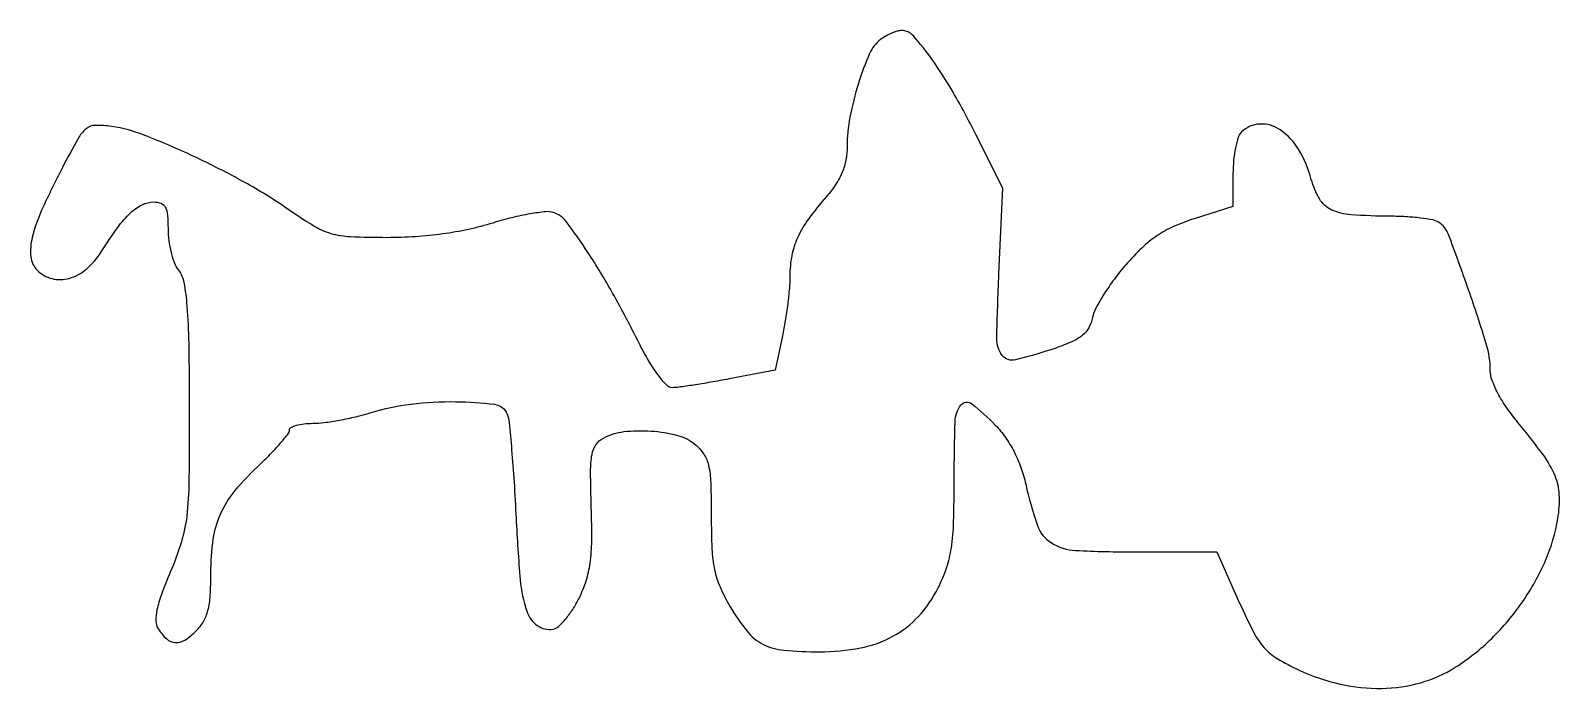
# Model space of a CAD drawing. Extents: x 1 to 215, y 0 to 92.
import ezdxf

# ---------------------------------------------------------------- set-up
doc = ezdxf.new("R2010")
doc.units = 0

msp = doc.modelspace()

# ---------------------------------------------------------------- linework, layer by layer
msp.add_lwpolyline([(119.705939, 90.75, 0.131153), (118.161019, 88.796951, 0.026111), (116.595182, 84.588769, 0.028502), (115.406735, 79.87591, 0.046814), (115.010824, 75.784796, -0.044019), (114.838237, 73.89127, -0.052425), (114.336522, 72.170055, -0.049228), (113.456385, 70.50702, -0.032533), (112.14665, 68.784796, 0.020908), (109.608102, 65.602969, 0.050001), (108.078491, 63.002408, 0.060873), (107.271329, 60.484098, 0.047179), (107, 57.614963, -0.021353), (106.927887, 55.927157, -0.009513), (106.695853, 53.71323, -0.009397), (106.361166, 51.376233, -0.012556), (105.964605, 49.27056), (104.929209, 44.442678), (98.490884, 43.221339, -0.003939), (95.914918, 42.753675, -0.004821), (93.499701, 42.358768, -0.00405), (91.465284, 42.063079, -0.034072), (90.540675, 42, -0.210366), (89.768586, 42.339884, -0.025598), (88.561725, 43.801433, -0.026305), (87.226066, 45.811644, -0.01732), (85.896442, 48.25, 0.010974), (82.209391, 55.220562, 0.017922), (78.747121, 60.940288, 0.016149), (75.720182, 65.248584, 0.155923), (73.918407, 66.525897, 0.103933), (72.827129, 66.635621, 0.016249), (70.671819, 66.333196, 0.017478), (68.117974, 65.797261, 0.014443), (65.438109, 65.053599, -0.021491), (62.030616, 64.159534, -0.018945), (58.412874, 63.517139, -0.018205), (54.609342, 63.129963, -0.016301), (50.644665, 63.001307, -0.010759), (45.514905, 63.112524, -0.060141), (42.807384, 63.558725, -0.066264), (40.399627, 64.621869, -0.014663), (36.613246, 67.088875, 0.025602), (30.738272, 70.736211, 0.01656), (23.605253, 74.371055, 0.015918), (16.741249, 77.324481, 0.05573), (12.097619, 78.575475, 0.043094), (9.829231, 78.724658, 0.170899), (8.541134, 78.241297, 0.091208), (7.410136, 76.874751, 0.007616), (5.221538, 72.812926, 0.012703), (2.355913, 66.934502, 0.046914), (1.001783, 63.037391, 0.084254), (0.805454, 60.336019, 0.17419), (1.695887, 58.44697, 0.135312), (3.772196, 57.268039, 0.132035), (6.180412, 57.30449, 0.10947), (8.595016, 58.610327, 0.073217), (10.652298, 61, -0.01452), (12.958411, 64.417167, -0.046768), (14.756855, 66.483642, -0.07437), (16.363783, 67.613232, -0.116583), (18, 68, -0.092141), (19.015011, 67.81135, -0.181906), (19.618727, 67.273891, -0.102142), (19.922617, 66.216847, -0.019093), (20, 64.19113, 0.033704), (20.108022, 62.59044, 0.028816), (20.431283, 60.930908, 0.029849), (20.904069, 59.453316, 0.069664), (21.468197, 58.44113, -0.11856), (22.217378, 56.724655, -0.024091), (22.642053, 53.40801, -0.015665), (22.890034, 48.229727, -0.003621), (22.971071, 39.5, -0.003223), (22.924357, 28.896784, -0.025624), (22.620376, 24.007149, -0.046578), (21.865706, 20.40314, -0.025485), (20.314667, 16.160146, 0.01181), (19.082121, 13.054458, 0.036394), (18.454895, 10.884882, 0.056512), (18.304663, 9.320966, 0.137255), (18.633236, 8.219665, 0.067695), (19.811718, 6.814632, 0.172825), (21.02081, 6.30996, 0.157312), (22.356524, 6.663745, 0.053654), (23.9375, 7.9375, 0.066519), (24.955155, 9.269081, 0.067789), (25.579536, 10.812828, 0.047214), (25.905134, 12.901883, 0.015065), (26, 16.04966, -0.03485), (26.331834, 20.804696, -0.071539), (27.369349, 24.383371, -0.068438), (29.408214, 27.623319, -0.029596), (32.917852, 31.334332, 0.011083), (34.48164, 32.869826, 0.015611), (35.800869, 34.311306, 0.011763), (36.816399, 35.550812, 0.167253), (37, 36.084332, -0.278993), (37.214217, 36.43836, -0.051242), (37.954687, 36.734202, -0.041984), (39.004668, 36.940263, -0.026641), (40.25, 37.010824, 0.031836), (41.837694, 37.117331, 0.012797), (43.987311, 37.455914, 0.012602), (46.291333, 37.939826, 0.01558), (48.408931, 38.510824, -0.043182), (54.000751, 39.692311, -0.033138), (60.237765, 40.039846, -0.028267), (65.69186, 39.673293, -0.276964), (67.434772, 38.309386, -0.066404), (67.716479, 37.126484, -0.003658), (68.07416, 33.327014, -0.005615), (68.416858, 28.785495, -0.004072), (68.700402, 23.722173, 0.009598), (69.280032, 15.082912, 0.058914), (70.182215, 10.71933, 0.156773), (71.662683, 8.69983, 0.205138), (73.871378, 8.200051, 0.138966), (74.629803, 8.574203, 0.033866), (75.609092, 9.58689, 0.03212), (76.614698, 10.946843, 0.027218), (77.5, 12.5, 0.03837), (78.498129, 14.949471, 0.043843), (79.056548, 17.416389, 0.03171), (79.279661, 20.527965, 0.009946), (79.224937, 25.201403, -0.005879), (79.124404, 30.267037, -0.044815), (79.318278, 32.641014, -0.105763), (79.868217, 34.010726, -0.122319), (80.909195, 34.951403, -0.094339), (83.759977, 35.843496, -0.046218), (87.578854, 35.930526, -0.046315), (91.284536, 35.32433, -0.110586), (93.75, 34.056438, -0.074161), (94.960209, 32.69724, -0.089976), (95.623585, 31.128026, -0.047437), (95.927315, 28.724212, -0.007721), (96, 24.017777, 0.011168), (96.102464, 19.430827, 0.039838), (96.466234, 16.519409, 0.051818), (97.229289, 14.116468, 0.029776), (98.608402, 11.405239, 0.035189), (101.009397, 7.899023, 0.107907), (103.226481, 6.087649, 0.094866), (106.163554, 5.24029, 0.023584), (111.184259, 5.01645, 0.046989), (116.86601, 5.566526, 0.076373), (121.422887, 7.193206, 0.083656), (124.995787, 9.979037, 0.068656), (127.75, 13.966006, 0.035907), (128.929988, 16.791164, 0.044364), (129.594556, 19.564488, 0.02946), (129.913618, 23.196548, 0.00718), (130, 29.21189, -0.007663), (130.123715, 37.283795, -0.156474), (130.92981, 39.554771, -0.419346), (132.440475, 39.744806, -0.033379), (135.748531, 36.75, -0.03916), (137.160995, 35.03877, -0.033992), (138.364775, 33.047776, -0.032928), (139.322383, 30.844593, -0.031408), (140.000104, 28.5, 0.029141), (141.650372, 22.692374, 0.17233), (143.598439, 20.265709, 0.126083), (146.963931, 19.216463, 0.012844), (155.389166, 19), (166.732226, 19), (169.887095, 11.944274, 0.012753), (171.890913, 7.753048, 0.063109), (173.359222, 5.595404, 0.07779), (175.17658, 4.089511, 0.025243), (178.270982, 2.454043, 0.053183), (184.015291, 0.489901, 0.060393), (189.800844, -0.105567, 0.063896), (195.273325, 0.69744, 0.073095), (200.100344, 2.848682, 0.052886), (205.197591, 6.894029, 0.04772), (209.531598, 12.050955, 0.048672), (212.7298, 17.818916, 0.061178), (214.457002, 23.675136, 0.052115), (214.656931, 26.977712, 0.087901), (214.055738, 29.678572, 0.060541), (212.375991, 32.6445, 0.014246), (208.853751, 37.13878, -0.022188), (207.291001, 39.199378, -0.029014), (206.062497, 41.21907, -0.032384), (205.247668, 43.025634, -0.089985), (205, 44.390657, 0.074282), (204.442512, 48.122441, 0.009872), (201.955057, 55.721909, 0.006424), (199.139704, 63.460546, 0.162191), (197.736358, 65.184102, 0.097297), (196.947145, 65.491917, 0.014403), (195.247555, 65.74721, 0.015773), (193.196432, 65.929716, 0.012984), (191, 65.998342, -0.015843), (185.531049, 66.200515, -0.092533), (182.755274, 66.918683, -0.151705), (181.106255, 68.420854, -0.067055), (179.954932, 71.167371, 0.067624), (178.207537, 75.322634, 0.110586), (175.605074, 78.097248, 0.160109), (172.755063, 78.915555, 0.189075), (170.2, 77.8, 0.118257), (169.735781, 77.042802, 0.02779), (169.3525, 75.596145, 0.027109), (169.088226, 73.838281, 0.023759), (169, 71.982622), (169, 67.365244), (163.546714, 65.646247, 0.028335), (160.692785, 64.56544, 0.04367), (158.38552, 63.287066, 0.041985), (156.272658, 61.588363, 0.023855), (154.006483, 59.213625, 0.019085), (152.399932, 57.211204, 0.019111), (150.951545, 55.093021, 0.01934), (149.832925, 53.152249, 0.068714), (149.345804, 51.80517, -0.073111), (148.824168, 50.401185, -0.094783), (147.95107, 49.344815, -0.068515), (146.523493, 48.461125, -0.022271), (144.207895, 47.55517, -0.020126), (138.562365, 45.881845, -0.3001), (136.711001, 46.526748, -0.169706), (135.955723, 48.834459, -0.006532), (136.256763, 57.960166), (136.807806, 69.920333), (133.015032, 77.470078, 0.013874), (129.851914, 83.353635, 0.024766), (126.885413, 87.976116, 0.024874), (124.291506, 91.251429, 0.216082), (122.640238, 92, 0.071863), (122.040356, 91.913333, 0.028947), (121.259372, 91.632812, 0.02791), (120.440135, 91.228432, 0.031612)], format="xyb", close=True)

doc.saveas('drawing.dxf')
